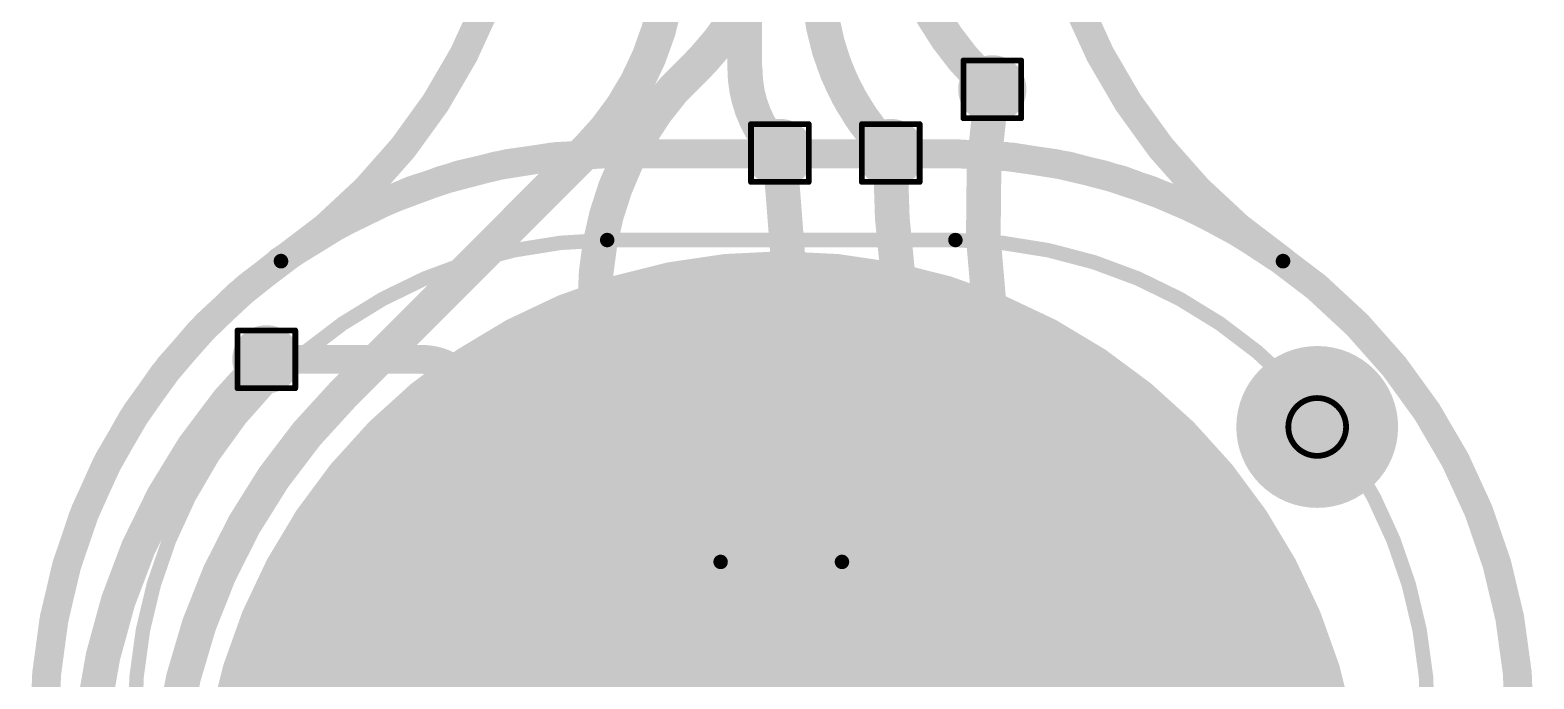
# Model space of a CAD drawing. Header units: inches. Extents: x 3 to 457, y -41 to 239.
# Drawn here: x 26.13 to 39.35, y 24.61 to 30.32 of the extents above; entities that cross this region are included whole.
import ezdxf

# ---------------------------------------------------------------- set-up
doc = ezdxf.new("R2010")
doc.units = ezdxf.units.IN
for name, color, linetype in [('Board Outline', 216, 'Continuous'), ('Bottom Layer', 5, 'Continuous'), ('Bottom Overlay', 54, 'Continuous'), ('Bottom Paste', 16, 'Continuous'), ('Bottom Solder', 6, 'Continuous'), ('Drill Drawing', 1, 'Continuous'), ('Fabrication', 76, 'Continuous'), ('Pad Holes', 156, 'Continuous'), ('Top Layer', 1, 'Continuous'), ('Top Overlay', 2, 'Continuous'), ('Top Paste', 8, 'Continuous'), ('Top Solder', 216, 'Continuous'), ('Via Holes', 16, 'Continuous')]:
    doc.layers.add(name, color=color, linetype=linetype)

# ---------------------------------------------------------------- blocks, each defined once
blk = doc.blocks.new('R___0603_29')
at = {"layer": 'Top Layer'}
for points in [[(-0.3809999999999999, 0.4445), (-0.3809999999999999, -0.4445), (-1.143, -0.4445), (-1.143, 0.4445)], [(1.143, 0.4445), (1.143, -0.4445), (0.3809999999999999, -0.4445), (0.3809999999999999, 0.4445)]]:
    blk.add_hatch(color=1, dxfattribs=at).paths.add_polyline_path(points)
at = {"layer": 'Top Paste'}
for points in [[(-0.3809999999999999, 0.4445), (-0.3809999999999999, -0.4445), (-1.143, -0.4445), (-1.143, 0.4445)], [(1.143, 0.4445), (1.143, -0.4445), (0.3809999999999999, -0.4445), (0.3809999999999999, 0.4445)]]:
    blk.add_hatch(color=8, dxfattribs=at).paths.add_polyline_path(points)
at = {"layer": 'Top Solder'}
for points in [[(-0.2794, 0.5460999999999999), (-0.2794, -0.5460999999999999), (-1.2446, -0.5460999999999999), (-1.2446, 0.5460999999999999)], [(1.2446, 0.5460999999999999), (1.2446, -0.5460999999999999), (0.2794, -0.5460999999999999), (0.2794, 0.5460999999999999)]]:
    blk.add_hatch(color=216, dxfattribs=at).paths.add_polyline_path(points)
at = {"layer": 'Top Overlay'}
for points in [[(-1.2192, 0.5334, 0.127, 0.127, 0), (1.2192, 0.5334, 0.127, 0.127, 0)], [(-1.2192, 0.5334, 0.127, 0.127, 0), (-1.2192, -0.5334, 0.127, 0.127, 0)], [(1.2192, 0.5334, 0.127, 0.127, 0), (1.2192, -0.5334, 0.127, 0.127, 0)], [(-1.2192, -0.5334, 0.127, 0.127, 0), (1.2192, -0.5334, 0.127, 0.127, 0)]]:
    blk.add_lwpolyline(points, format="xyseb", dxfattribs=at)
for points in [[(-1.25095, 0.5334, 0.0635, 0.0635, 1), (-1.18745, 0.5334, 0.0635, 0.0635, 1)], [(-1.25095, 0.5334, 0.0635, 0.0635, 1), (-1.18745, 0.5334, 0.0635, 0.0635, 1)], [(1.18745, 0.5334, 0.0635, 0.0635, 1), (1.25095, 0.5334, 0.0635, 0.0635, 1)], [(1.18745, 0.5334, 0.0635, 0.0635, 1), (1.25095, 0.5334, 0.0635, 0.0635, 1)], [(-1.25095, -0.5334, 0.0635, 0.0635, 1), (-1.18745, -0.5334, 0.0635, 0.0635, 1)], [(-1.25095, -0.5334, 0.0635, 0.0635, 1), (-1.18745, -0.5334, 0.0635, 0.0635, 1)], [(1.18745, -0.5334, 0.0635, 0.0635, 1), (1.25095, -0.5334, 0.0635, 0.0635, 1)], [(1.18745, -0.5334, 0.0635, 0.0635, 1), (1.25095, -0.5334, 0.0635, 0.0635, 1)]]:
    blk.add_lwpolyline(points, format="xyseb", close=True, dxfattribs=at)
blk = doc.blocks.new('SEMG_PAD_B_59')
at = {"layer": 'Bottom Layer'}
h = blk.add_hatch(color=5, dxfattribs=at)
edge = h.paths.add_edge_path()
edge.add_arc((2.794e-05, -9.98718602), 5.00000016, 0, 360)
at = {"layer": 'Bottom Paste'}
h = blk.add_hatch(color=16, dxfattribs=at)
edge = h.paths.add_edge_path()
edge.add_arc((2.794e-05, -9.98718602), 5.00000016, 0, 360)
at = {"layer": 'Bottom Solder'}
h = blk.add_hatch(color=6, dxfattribs=at)
edge = h.paths.add_edge_path()
edge.add_arc((2.794e-05, -9.98718602), 5.10160016, 0, 360)
at = {"layer": 'Bottom Overlay'}
for points in [[(-1.53065988, -15.21263658, 0.127, 0.127, -0.4142135623730932), (-5.68320682, -10.9657134, 0.127, 0.127, 0)], [(5.683262699999999, -10.9657134, 0.127, 0.127, -0.4142135623730934), (1.53071576, -15.21263658, 0.127, 0.127, 0)], [(1.53071576, -15.21263658, 0.127, 0.127, 0), (-1.53065988, -15.21263658, 0.127, 0.127, 0)]]:
    blk.add_lwpolyline(points, format="xyseb", dxfattribs=at)
for points in [[(-1.56240988, -15.21263658, 0.0635, 0.0635, 1), (-1.49890988, -15.21263658, 0.0635, 0.0635, 1)], [(-1.56240988, -15.21263658, 0.0635, 0.0635, 1), (-1.49890988, -15.21263658, 0.0635, 0.0635, 1)], [(1.49896576, -15.21263658, 0.0635, 0.0635, 1), (1.56246576, -15.21263658, 0.0635, 0.0635, 1)], [(1.49896576, -15.21263658, 0.0635, 0.0635, 1), (1.56246576, -15.21263658, 0.0635, 0.0635, 1)]]:
    blk.add_lwpolyline(points, format="xyseb", close=True, dxfattribs=at)

msp = doc.modelspace()

# ---------------------------------------------------------------- hatches: boundary and pattern name
at = {"layer": 'Bottom Layer'}
h = msp.add_hatch(color=5, dxfattribs=at)
edge = h.paths.add_edge_path()
edge.add_arc((34.58543756, 29.79422032), 0.2999994, 0, 360)
h = msp.add_hatch(color=5, dxfattribs=at)
edge = h.paths.add_edge_path()
edge.add_arc((32.71750886, 29.2347904), 0.2999994, 0, 360)
h = msp.add_hatch(color=5, dxfattribs=at)
edge = h.paths.add_edge_path()
edge.add_arc((33.69296284, 29.2347904), 0.2999994, 0, 360)
h = msp.add_hatch(color=5, dxfattribs=at)
edge = h.paths.add_edge_path()
edge.add_arc((28.20355548, 27.42188064), 0.2999994, 0, 360)
at = {"layer": 'Bottom Solder'}
h = msp.add_hatch(color=6, dxfattribs=at)
edge = h.paths.add_edge_path()
edge.add_arc((37.44172852, 26.82789402), 0.1016, 0, 360)
at = {"layer": 'Pad Holes'}
h = msp.add_hatch(color=7, dxfattribs=at)
edge = h.paths.add_edge_path()
edge.add_arc((37.44172852, 26.82789402), 0.499999, 0, 360)
at = {"layer": 'Top Layer'}
h = msp.add_hatch(color=1, dxfattribs=at)
edge = h.paths.add_edge_path()
edge.add_arc((34.58543756, 29.79422032), 0.2999994, 0, 360)
h = msp.add_hatch(color=1, dxfattribs=at)
edge = h.paths.add_edge_path()
edge.add_arc((32.71750886, 29.2347904), 0.2999994, 0, 360)
h = msp.add_hatch(color=1, dxfattribs=at)
edge = h.paths.add_edge_path()
edge.add_arc((33.69296284, 29.2347904), 0.2999994, 0, 360)
h = msp.add_hatch(color=1, dxfattribs=at)
edge = h.paths.add_edge_path()
edge.add_arc((28.20355548, 27.42188064), 0.2999994, 0, 360)
at = {"layer": 'Top Solder'}
h = msp.add_hatch(color=216, dxfattribs=at)
edge = h.paths.add_edge_path()
edge.add_arc((37.44172852, 26.82789402), 0.1016, 0, 360)
at = {"layer": 'Via Holes'}
h = msp.add_hatch(color=7, dxfattribs=at)
edge = h.paths.add_edge_path()
edge.add_arc((34.58543756, 29.79422032), 0.1499997, 0, 360)
h = msp.add_hatch(color=7, dxfattribs=at)
edge = h.paths.add_edge_path()
edge.add_arc((32.71750886, 29.2347904), 0.1499997, 0, 360)
h = msp.add_hatch(color=7, dxfattribs=at)
edge = h.paths.add_edge_path()
edge.add_arc((33.69296284, 29.2347904), 0.1499997, 0, 360)
h = msp.add_hatch(color=7, dxfattribs=at)
edge = h.paths.add_edge_path()
edge.add_arc((28.20355548, 27.42188064), 0.1499997, 0, 360)

# ---------------------------------------------------------------- linework, layer by layer
at = {"layer": 'Board Outline'}
for points in [[(30.50129536, 32.46091044, 0.127, 0.127, -0.2500687460615742), (28.33271956, 28.28376106, 0.127, 0.127, 0)], [(37.14049214, 28.28374836, 0.127, 0.127, -0.2500687460615744), (34.97191634, 32.46089774, 0.127, 0.127, 0)], [(26.25351874, 24.17255262, 0.127, 0.127, -0.2441754300213252), (28.33124636, 28.28580576, 0.127, 0.127, 0)], [(37.14196534, 28.28579306, 0.127, 0.127, -0.2441754300213249), (39.21969296, 24.17253992, 0.127, 0.127, 0)]]:
    msp.add_lwpolyline(points, format="xyseb", dxfattribs=at)
for points in [[(28.29949636, 28.28580576, 0.0635, 0.0635, 1), (28.36299636, 28.28580576, 0.0635, 0.0635, 1)], [(28.30096956, 28.28376106, 0.0635, 0.0635, 1), (28.36446956, 28.28376106, 0.0635, 0.0635, 1)], [(37.10874214, 28.28374836, 0.0635, 0.0635, 1), (37.17224213999999, 28.28374836, 0.0635, 0.0635, 1)], [(37.11021534, 28.28579306, 0.0635, 0.0635, 1), (37.17371533999999, 28.28579306, 0.0635, 0.0635, 1)]]:
    msp.add_lwpolyline(points, format="xyseb", close=True, dxfattribs=at)
at = {"layer": 'Bottom Layer'}
for points in [[(32.40877185999999, 29.98014832, 0.3048, 0.3048, 0), (32.40877185999999, 55.39452218, 0.3048, 0.3048, 0)], [(34.4726895, 29.90696838, 0.3048, 0.3048, -0.198912367379658), (33.72874127999999, 31.70302016, 0.3048, 0.3048, 0)], [(31.75877316, 31.0431688, 0.3048, 0.3048, -0.1989123673796573), (31.01876448, 29.25662932, 0.3048, 0.3048, 0)], [(33.69296284, 29.2347904, 0.3048, 0.3048, -0.198912367379658), (33.0587731, 30.76585922, 0.3048, 0.3048, 0)], [(33.69296284, 29.2347904, 0.3048, 0.3048, -0.198912367379658), (33.06271518, 30.75634184, 0.3048, 0.3048, 0)], [(32.71750886, 29.2347904, 0.3048, 0.3048, -0.198912367379658), (32.40877185999999, 29.98014832, 0.3048, 0.3048, 0)], [(32.71750886, 29.2347904, 0.3048, 0.3048, -0.198912367379658), (32.41270886, 29.97064364, 0.3048, 0.3048, 0)], [(34.4726895, 29.90696838, 0.3048, 0.3048, 0), (34.58543756, 29.79422032, 0.3048, 0.3048, 0)], [(28.88460568, 27.12247052, 0.3048, 0.3048, 0), (31.01876448, 29.25662932, 0.3048, 0.3048, 0)], [(26.68003554, 24.31294096, 0.3048, 0.3048, -0.16654737927906), (28.20355548, 27.42188064, 0.3048, 0.3048, 0)], [(27.32113408, 23.19425892, 0.3048, 0.3048, -0.2063182468642115), (28.88460568, 27.12247052, 0.3048, 0.3048, 0)]]:
    msp.add_lwpolyline(points, format="xyseb", dxfattribs=at)
for points in [[(32.33257186, 29.98014832, 0.1524, 0.1524, 1), (32.48497186, 29.98014832, 0.1524, 0.1524, 1)], [(32.33257186, 29.98014832, 0.1524, 0.1524, 1), (32.48497186, 29.98014832, 0.1524, 0.1524, 1)], [(32.33650886, 29.97064364, 0.1524, 0.1524, 1), (32.48890886, 29.97064364, 0.1524, 0.1524, 1)], [(34.39648949999999, 29.90696838, 0.1524, 0.1524, 1), (34.54888949999999, 29.90696838, 0.1524, 0.1524, 1)], [(34.39648949999999, 29.90696838, 0.1524, 0.1524, 1), (34.54888949999999, 29.90696838, 0.1524, 0.1524, 1)], [(34.50923756, 29.79422032, 0.1524, 0.1524, 1), (34.66163756, 29.79422032, 0.1524, 0.1524, 1)], [(30.94256448, 29.25662932, 0.1524, 0.1524, 1), (31.09496448, 29.25662932, 0.1524, 0.1524, 1)], [(30.94256448, 29.25662932, 0.1524, 0.1524, 1), (31.09496448, 29.25662932, 0.1524, 0.1524, 1)], [(32.64130886, 29.2347904, 0.1524, 0.1524, 1), (32.79370886, 29.2347904, 0.1524, 0.1524, 1)], [(32.64130886, 29.2347904, 0.1524, 0.1524, 1), (32.79370886, 29.2347904, 0.1524, 0.1524, 1)], [(33.61676284, 29.2347904, 0.1524, 0.1524, 1), (33.76916284, 29.2347904, 0.1524, 0.1524, 1)], [(33.61676284, 29.2347904, 0.1524, 0.1524, 1), (33.76916284, 29.2347904, 0.1524, 0.1524, 1)], [(28.12735548, 27.42188064, 0.1524, 0.1524, 1), (28.27975548, 27.42188064, 0.1524, 0.1524, 1)], [(28.80840568, 27.12247052, 0.1524, 0.1524, 1), (28.96080568, 27.12247052, 0.1524, 0.1524, 1)], [(28.80840568, 27.12247052, 0.1524, 0.1524, 1), (28.96080568, 27.12247052, 0.1524, 0.1524, 1)]]:
    msp.add_lwpolyline(points, format="xyseb", close=True, dxfattribs=at)
at = {"layer": 'Drill Drawing'}
for points in [[(34.33143756, 30.04822032, 0.0508, 0.0508, 0), (34.83943756, 30.04822032, 0.0508, 0.0508, 0)], [(34.33143756, 29.54022032, 0.0508, 0.0508, 0), (34.33143756, 30.04822032, 0.0508, 0.0508, 0)], [(34.83943756, 29.54022032, 0.0508, 0.0508, 0), (34.83943756, 30.04822032, 0.0508, 0.0508, 0)], [(32.46350886, 29.4887904, 0.0508, 0.0508, 0), (32.97150886, 29.4887904, 0.0508, 0.0508, 0)], [(32.46350886, 28.9807904, 0.0508, 0.0508, 0), (32.46350886, 29.4887904, 0.0508, 0.0508, 0)], [(32.97150886, 28.9807904, 0.0508, 0.0508, 0), (32.97150886, 29.4887904, 0.0508, 0.0508, 0)], [(33.43896283999999, 29.4887904, 0.0508, 0.0508, 0), (33.94696284, 29.4887904, 0.0508, 0.0508, 0)], [(33.43896283999999, 28.9807904, 0.0508, 0.0508, 0), (33.43896283999999, 29.4887904, 0.0508, 0.0508, 0)], [(33.94696284, 28.9807904, 0.0508, 0.0508, 0), (33.94696284, 29.4887904, 0.0508, 0.0508, 0)], [(34.33143756, 29.54022032, 0.0508, 0.0508, 0), (34.83943756, 29.54022032, 0.0508, 0.0508, 0)], [(32.46350886, 28.9807904, 0.0508, 0.0508, 0), (32.97150886, 28.9807904, 0.0508, 0.0508, 0)], [(33.43896283999999, 28.9807904, 0.0508, 0.0508, 0), (33.94696284, 28.9807904, 0.0508, 0.0508, 0)], [(27.94955548, 27.67588064, 0.0508, 0.0508, 0), (28.45755548, 27.67588064, 0.0508, 0.0508, 0)], [(27.94955548, 27.16788064, 0.0508, 0.0508, 0), (27.94955548, 27.67588064, 0.0508, 0.0508, 0)], [(28.45755548, 27.16788064, 0.0508, 0.0508, 0), (28.45755548, 27.67588064, 0.0508, 0.0508, 0)], [(27.94955548, 27.16788064, 0.0508, 0.0508, 0), (28.45755548, 27.16788064, 0.0508, 0.0508, 0)]]:
    msp.add_lwpolyline(points, format="xyseb", dxfattribs=at)
for points in [[(34.31873756, 30.04822032, 0.0254, 0.0254, 1), (34.34413756, 30.04822032, 0.0254, 0.0254, 1)], [(34.31873756, 30.04822032, 0.0254, 0.0254, 1), (34.34413756, 30.04822032, 0.0254, 0.0254, 1)], [(34.82673756, 30.04822032, 0.0254, 0.0254, 1), (34.85213756, 30.04822032, 0.0254, 0.0254, 1)], [(34.82673756, 30.04822032, 0.0254, 0.0254, 1), (34.85213756, 30.04822032, 0.0254, 0.0254, 1)], [(32.45080886, 29.4887904, 0.0254, 0.0254, 1), (32.47620886, 29.4887904, 0.0254, 0.0254, 1)], [(32.45080886, 29.4887904, 0.0254, 0.0254, 1), (32.47620886, 29.4887904, 0.0254, 0.0254, 1)], [(32.95880886, 29.4887904, 0.0254, 0.0254, 1), (32.98420886, 29.4887904, 0.0254, 0.0254, 1)], [(32.95880886, 29.4887904, 0.0254, 0.0254, 1), (32.98420886, 29.4887904, 0.0254, 0.0254, 1)], [(33.42626284, 29.4887904, 0.0254, 0.0254, 1), (33.45166284, 29.4887904, 0.0254, 0.0254, 1)], [(33.42626284, 29.4887904, 0.0254, 0.0254, 1), (33.45166284, 29.4887904, 0.0254, 0.0254, 1)], [(33.93426284, 29.4887904, 0.0254, 0.0254, 1), (33.95966283999999, 29.4887904, 0.0254, 0.0254, 1)], [(33.93426284, 29.4887904, 0.0254, 0.0254, 1), (33.95966283999999, 29.4887904, 0.0254, 0.0254, 1)], [(34.31873756, 29.54022032, 0.0254, 0.0254, 1), (34.34413756, 29.54022032, 0.0254, 0.0254, 1)], [(34.31873756, 29.54022032, 0.0254, 0.0254, 1), (34.34413756, 29.54022032, 0.0254, 0.0254, 1)], [(34.82673756, 29.54022032, 0.0254, 0.0254, 1), (34.85213756, 29.54022032, 0.0254, 0.0254, 1)], [(34.82673756, 29.54022032, 0.0254, 0.0254, 1), (34.85213756, 29.54022032, 0.0254, 0.0254, 1)], [(32.45080886, 28.9807904, 0.0254, 0.0254, 1), (32.47620886, 28.9807904, 0.0254, 0.0254, 1)], [(32.45080886, 28.9807904, 0.0254, 0.0254, 1), (32.47620886, 28.9807904, 0.0254, 0.0254, 1)], [(32.95880886, 28.9807904, 0.0254, 0.0254, 1), (32.98420886, 28.9807904, 0.0254, 0.0254, 1)], [(32.95880886, 28.9807904, 0.0254, 0.0254, 1), (32.98420886, 28.9807904, 0.0254, 0.0254, 1)], [(33.42626284, 28.9807904, 0.0254, 0.0254, 1), (33.45166284, 28.9807904, 0.0254, 0.0254, 1)], [(33.42626284, 28.9807904, 0.0254, 0.0254, 1), (33.45166284, 28.9807904, 0.0254, 0.0254, 1)], [(33.93426284, 28.9807904, 0.0254, 0.0254, 1), (33.95966283999999, 28.9807904, 0.0254, 0.0254, 1)], [(33.93426284, 28.9807904, 0.0254, 0.0254, 1), (33.95966283999999, 28.9807904, 0.0254, 0.0254, 1)], [(27.93685548, 27.67588064, 0.0254, 0.0254, 1), (27.96225548, 27.67588064, 0.0254, 0.0254, 1)], [(27.93685548, 27.67588064, 0.0254, 0.0254, 1), (27.96225548, 27.67588064, 0.0254, 0.0254, 1)], [(28.44485548, 27.67588064, 0.0254, 0.0254, 1), (28.47025548, 27.67588064, 0.0254, 0.0254, 1)], [(28.44485548, 27.67588064, 0.0254, 0.0254, 1), (28.47025548, 27.67588064, 0.0254, 0.0254, 1)], [(27.93685548, 27.16788064, 0.0254, 0.0254, 1), (27.96225548, 27.16788064, 0.0254, 0.0254, 1)], [(27.93685548, 27.16788064, 0.0254, 0.0254, 1), (27.96225548, 27.16788064, 0.0254, 0.0254, 1)], [(28.44485548, 27.16788064, 0.0254, 0.0254, 1), (28.47025548, 27.16788064, 0.0254, 0.0254, 1)], [(28.44485548, 27.16788064, 0.0254, 0.0254, 1), (28.47025548, 27.16788064, 0.0254, 0.0254, 1)], [(37.69572852, 26.82789402, 0.0508, 0.0508, 1), (37.18772852, 26.82789402, 0.0508, 0.0508, 1)], [(37.17502852, 26.82789402, 0.0254, 0.0254, 1), (37.20042852, 26.82789402, 0.0254, 0.0254, 1)], [(37.68302851999999, 26.82789402, 0.0254, 0.0254, 1), (37.70842852, 26.82789402, 0.0254, 0.0254, 1)]]:
    msp.add_lwpolyline(points, format="xyseb", close=True, dxfattribs=at)
at = {"layer": 'Fabrication'}
for points in [[(30.50129536, 32.46091044, 0.254, 0.254, -0.2500687460615742), (28.33271956, 28.28376106, 0.254, 0.254, 0)], [(37.14049214, 28.28374836, 0.254, 0.254, -0.2500687460615744), (34.97191634, 32.46089774, 0.254, 0.254, 0)], [(26.25332316, 24.17249674, 0.254, 0.254, -0.414213562373093), (31.19683118, 29.22835912, 0.254, 0.254, 0)], [(28.3238575, 28.28374836, 0.254, 0.254, -0.1546127337349249), (31.19247, 29.22811528, 0.254, 0.254, 0)], [(31.19247, 29.22811528, 0.254, 0.254, 0), (34.27182376, 29.22811528, 0.254, 0.254, 0)], [(31.19683118, 29.22835912, 0.254, 0.254, 0), (34.27618494, 29.22835912, 0.254, 0.254, 0)], [(34.27187963999999, 29.22811528, 0.254, 0.254, -0.1546127337349248), (37.14049214, 28.28374836, 0.254, 0.254, 0)], [(34.27618494, 29.22835912, 0.254, 0.254, -0.414213562373093), (39.21969296, 24.17249674, 0.254, 0.254, 0)], [(26.25351874, 24.17256532, 0.254, 0.254, -0.2441754300213252), (28.33124636, 28.28581846, 0.254, 0.254, 0)]]:
    msp.add_lwpolyline(points, format="xyseb", dxfattribs=at)
for points in [[(31.12897, 29.22811528, 0.127, 0.127, 1), (31.25597, 29.22811528, 0.127, 0.127, 1)], [(31.12897, 29.22811528, 0.127, 0.127, 1), (31.25597, 29.22811528, 0.127, 0.127, 1)], [(31.13333118, 29.22835912, 0.127, 0.127, 1), (31.26033118, 29.22835912, 0.127, 0.127, 1)], [(31.13333118, 29.22835912, 0.127, 0.127, 1), (31.26033118, 29.22835912, 0.127, 0.127, 1)], [(34.20832376, 29.22811528, 0.127, 0.127, 1), (34.33532376, 29.22811528, 0.127, 0.127, 1)], [(34.20837964, 29.22811528, 0.127, 0.127, 1), (34.33537964, 29.22811528, 0.127, 0.127, 1)], [(34.21268494, 29.22835912, 0.127, 0.127, 1), (34.33968494, 29.22835912, 0.127, 0.127, 1)], [(34.21268494, 29.22835912, 0.127, 0.127, 1), (34.33968494, 29.22835912, 0.127, 0.127, 1)], [(37.73028014, 23.2447211, 0.254, 0.254, 1), (27.73027982, 23.2447211, 0.254, 0.254, 1)], [(28.2603575, 28.28374836, 0.127, 0.127, 1), (28.3873575, 28.28374836, 0.127, 0.127, 1)], [(28.26774636, 28.28581846, 0.127, 0.127, 1), (28.39474636, 28.28581846, 0.127, 0.127, 1)], [(28.26921956, 28.28376106, 0.127, 0.127, 1), (28.39621956, 28.28376106, 0.127, 0.127, 1)], [(37.07699214, 28.28374836, 0.127, 0.127, 1), (37.20399214, 28.28374836, 0.127, 0.127, 1)], [(37.07699214, 28.28374836, 0.127, 0.127, 1), (37.20399214, 28.28374836, 0.127, 0.127, 1)], [(38.025959, 26.82789402, 0.254, 0.254, 1), (36.85749804, 26.82789402, 0.254, 0.254, 1)], [(36.79399804, 26.82789402, 0.127, 0.127, 1), (36.92099804, 26.82789402, 0.127, 0.127, 1)], [(37.962459, 26.82789402, 0.127, 0.127, 1), (38.089459, 26.82789402, 0.127, 0.127, 1)]]:
    msp.add_lwpolyline(points, format="xyseb", close=True, dxfattribs=at)
at = {"layer": 'Top Layer'}
for points in [[(32.39599566, 30.53549646, 0.3048, 0.3048, -0.05723088328459722), (32.05369256, 30.06781388, 0.3048, 0.3048, 0)], [(31.7833375, 29.7946953, 0.3048, 0.3048, 0), (31.98462488, 29.99598268, 0.3048, 0.3048, 0)], [(32.05369256, 30.06781388, 0.3048, 0.3048, -0.009808985543047691), (31.98462488, 29.99598268, 0.3048, 0.3048, 0)], [(31.09202062, 27.9372949, 0.3048, 0.3048, -0.1800640311468225), (31.7833375, 29.7946953, 0.3048, 0.3048, 0)], [(35.39786418, 25.37784612, 0.3048, 0.3048, -0.170217538407108), (34.58233876, 29.79470038, 0.3048, 0.3048, 0)], [(32.71750886, 29.2347904, 0.3048, 0.3048, 0), (32.79947974, 28.17194264, 0.3048, 0.3048, 0)], [(33.6876136, 29.22676146, 0.3048, 0.3048, 0), (33.69296284, 29.2347904, 0.3048, 0.3048, 0)], [(33.6876136, 29.22676908, 0.3048, 0.3048, 0), (33.69296284, 29.2347904, 0.3048, 0.3048, 0)], [(33.85486498, 27.53895686, 0.3048, 0.3048, -0.04942610748202699), (33.6876136, 29.22676146, 0.3048, 0.3048, 0)], [(33.66323976, 25.57522698, 0.3048, 0.3048, -0.1226859817059774), (32.79947465999999, 28.17193502, 0.3048, 0.3048, 0)], [(31.09202316, 25.83014138, 0.3048, 0.3048, 0), (31.09202316, 27.9372949, 0.3048, 0.3048, 0)], [(33.85486498, 27.53895686, 0.3048, 0.3048, 0), (33.8548726, 27.5389594, 0.3048, 0.3048, 0)], [(34.51566884, 25.65057608, 0.3048, 0.3048, -0.06717182909119769), (33.8548726, 27.5389594, 0.3048, 0.3048, 0)], [(28.20355548, 27.42188064, 0.254, 0.254, 0), (29.56637724, 27.42188064, 0.254, 0.254, 0)], [(29.56637724, 27.42188064, 0.254, 0.254, -0.4142135623730951), (30.08963756, 26.89862032, 0.254, 0.254, 0)], [(30.08963756, 24.13002032, 0.254, 0.254, 0), (30.08963756, 26.89862032, 0.254, 0.254, 0)], [(31.73734318, 25.18482136, 0.3048, 0.3048, -0.4142135623730951), (31.09202316, 25.83014138, 0.3048, 0.3048, 0)], [(34.5156663, 25.65057862, 0.3048, 0.3048, 0), (34.53294846, 25.61682456, 0.3048, 0.3048, 0)], [(33.66323721999999, 25.57522444, 0.3048, 0.3048, 0), (33.66627506, 25.57044416, 0.3048, 0.3048, 0)], [(33.66627506, 25.57044416, 0.3048, 0.3048, 0), (35.29208079999999, 22.77813834, 0.3048, 0.3048, 0)], [(34.53294846, 25.61682456, 0.3048, 0.3048, 0), (35.39317788, 23.94636562, 0.3048, 0.3048, 0)], [(35.40708692, 25.36178062, 0.3048, 0.3048, -0.0006822685684777812), (35.39786418, 25.37784612, 0.3048, 0.3048, 0)], [(35.40708438, 25.36178062, 0.3048, 0.3048, 0), (35.75247865999999, 24.89760324, 0.3048, 0.3048, 0)], [(31.73734318, 25.18482136, 0.3048, 0.3048, 0), (32.71750886, 25.18482136, 0.3048, 0.3048, 0)], [(32.76055932, 24.95980784, 0.3048, 0.3048, -0.198912367379658), (32.71750886, 25.0637421, 0.3048, 0.3048, 0)], [(35.75247865999999, 24.89760324, 0.3048, 0.3048, 0), (37.73503755999999, 22.91504434, 0.3048, 0.3048, 0)]]:
    msp.add_lwpolyline(points, format="xyseb", dxfattribs=at)
for points in [[(31.90842488, 29.99598268, 0.1524, 0.1524, 1), (32.06082488, 29.99598268, 0.1524, 0.1524, 1)], [(31.90842488, 29.99598268, 0.1524, 0.1524, 1), (32.06082488, 29.99598268, 0.1524, 0.1524, 1)], [(31.97749256, 30.06781388, 0.1524, 0.1524, 1), (32.12989255999999, 30.06781388, 0.1524, 0.1524, 1)], [(31.97749256, 30.06781388, 0.1524, 0.1524, 1), (32.12989255999999, 30.06781388, 0.1524, 0.1524, 1)], [(31.7071375, 29.7946953, 0.1524, 0.1524, 1), (31.8595375, 29.7946953, 0.1524, 0.1524, 1)], [(31.7071375, 29.7946953, 0.1524, 0.1524, 1), (31.8595375, 29.7946953, 0.1524, 0.1524, 1)], [(34.50613876, 29.79470038, 0.1524, 0.1524, 1), (34.65853876, 29.79470038, 0.1524, 0.1524, 1)], [(32.64130886, 29.2347904, 0.1524, 0.1524, 1), (32.79370886, 29.2347904, 0.1524, 0.1524, 1)], [(33.6114136, 29.22676908, 0.1524, 0.1524, 1), (33.7638136, 29.22676908, 0.1524, 0.1524, 1)], [(33.6114136, 29.22676146, 0.1524, 0.1524, 1), (33.7638136, 29.22676146, 0.1524, 0.1524, 1)], [(33.6114136, 29.22676146, 0.1524, 0.1524, 1), (33.7638136, 29.22676146, 0.1524, 0.1524, 1)], [(33.61676284, 29.2347904, 0.1524, 0.1524, 1), (33.76916284, 29.2347904, 0.1524, 0.1524, 1)], [(33.61676284, 29.2347904, 0.1524, 0.1524, 1), (33.76916284, 29.2347904, 0.1524, 0.1524, 1)], [(32.72327466, 28.17193502, 0.1524, 0.1524, 1), (32.87567466, 28.17193502, 0.1524, 0.1524, 1)], [(32.72327974, 28.17194264, 0.1524, 0.1524, 1), (32.87567974, 28.17194264, 0.1524, 0.1524, 1)], [(31.01582062, 27.9372949, 0.1524, 0.1524, 1), (31.16822062, 27.9372949, 0.1524, 0.1524, 1)], [(31.01582316, 27.9372949, 0.1524, 0.1524, 1), (31.16822316, 27.9372949, 0.1524, 0.1524, 1)], [(33.77866497999999, 27.53895686, 0.1524, 0.1524, 1), (33.93106498, 27.53895686, 0.1524, 0.1524, 1)], [(33.77866497999999, 27.53895686, 0.1524, 0.1524, 1), (33.93106498, 27.53895686, 0.1524, 0.1524, 1)], [(33.7786726, 27.5389594, 0.1524, 0.1524, 1), (33.9310726, 27.5389594, 0.1524, 0.1524, 1)], [(33.7786726, 27.5389594, 0.1524, 0.1524, 1), (33.9310726, 27.5389594, 0.1524, 0.1524, 1)], [(28.14005548, 27.42188064, 0.127, 0.127, 1), (28.26705548, 27.42188064, 0.127, 0.127, 1)], [(29.50287724, 27.42188064, 0.127, 0.127, 1), (29.62987724, 27.42188064, 0.127, 0.127, 1)], [(29.50287724, 27.42188064, 0.127, 0.127, 1), (29.62987724, 27.42188064, 0.127, 0.127, 1)], [(30.02613756, 26.89862032, 0.127, 0.127, 1), (30.15313756, 26.89862032, 0.127, 0.127, 1)], [(30.02613756, 26.89862032, 0.127, 0.127, 1), (30.15313756, 26.89862032, 0.127, 0.127, 1)], [(31.01582316, 25.83014138, 0.1524, 0.1524, 1), (31.16822316, 25.83014138, 0.1524, 0.1524, 1)], [(31.01582316, 25.83014138, 0.1524, 0.1524, 1), (31.16822316, 25.83014138, 0.1524, 0.1524, 1)], [(34.4394663, 25.65057862, 0.1524, 0.1524, 1), (34.5918663, 25.65057862, 0.1524, 0.1524, 1)], [(34.43946884, 25.65057608, 0.1524, 0.1524, 1), (34.59186884, 25.65057608, 0.1524, 0.1524, 1)], [(33.58703722, 25.57522444, 0.1524, 0.1524, 1), (33.73943722, 25.57522444, 0.1524, 0.1524, 1)], [(33.58703976, 25.57522698, 0.1524, 0.1524, 1), (33.73943976, 25.57522698, 0.1524, 0.1524, 1)], [(33.59007506, 25.57044416, 0.1524, 0.1524, 1), (33.74247506, 25.57044416, 0.1524, 0.1524, 1)], [(33.59007506, 25.57044416, 0.1524, 0.1524, 1), (33.74247506, 25.57044416, 0.1524, 0.1524, 1)], [(34.45674846, 25.61682456, 0.1524, 0.1524, 1), (34.60914846, 25.61682456, 0.1524, 0.1524, 1)], [(34.45674846, 25.61682456, 0.1524, 0.1524, 1), (34.60914846, 25.61682456, 0.1524, 0.1524, 1)], [(35.32166418, 25.37784612, 0.1524, 0.1524, 1), (35.47406418, 25.37784612, 0.1524, 0.1524, 1)], [(35.32166418, 25.37784612, 0.1524, 0.1524, 1), (35.47406418, 25.37784612, 0.1524, 0.1524, 1)], [(35.33088437999999, 25.36178062, 0.1524, 0.1524, 1), (35.48328437999999, 25.36178062, 0.1524, 0.1524, 1)], [(35.33088692, 25.36178062, 0.1524, 0.1524, 1), (35.48328692, 25.36178062, 0.1524, 0.1524, 1)], [(31.66114318, 25.18482136, 0.1524, 0.1524, 1), (31.81354318, 25.18482136, 0.1524, 0.1524, 1)], [(31.66114318, 25.18482136, 0.1524, 0.1524, 1), (31.81354318, 25.18482136, 0.1524, 0.1524, 1)], [(32.64130886, 25.18482136, 0.1524, 0.1524, 1), (32.79370886, 25.18482136, 0.1524, 0.1524, 1)], [(32.64130886, 25.0637421, 0.1524, 0.1524, 1), (32.79370886, 25.0637421, 0.1524, 0.1524, 1)], [(32.68435932, 24.95980784, 0.1524, 0.1524, 1), (32.83675932, 24.95980784, 0.1524, 0.1524, 1)], [(35.67627866, 24.89760324, 0.1524, 0.1524, 1), (35.82867866, 24.89760324, 0.1524, 0.1524, 1)], [(35.67627866, 24.89760324, 0.1524, 0.1524, 1), (35.82867866, 24.89760324, 0.1524, 0.1524, 1)]]:
    msp.add_lwpolyline(points, format="xyseb", close=True, dxfattribs=at)

# ---------------------------------------------------------------- block references
for name, p, rotation in [('SEMG_PAD_B_59', (32.73030792, 13.25753508), 180), ('R___0603_29', (32.73030792, 24.42282136), 90)]:
    msp.add_blockref(name, p, dxfattribs=dict(rotation=rotation))

doc.saveas('drawing.dxf')
